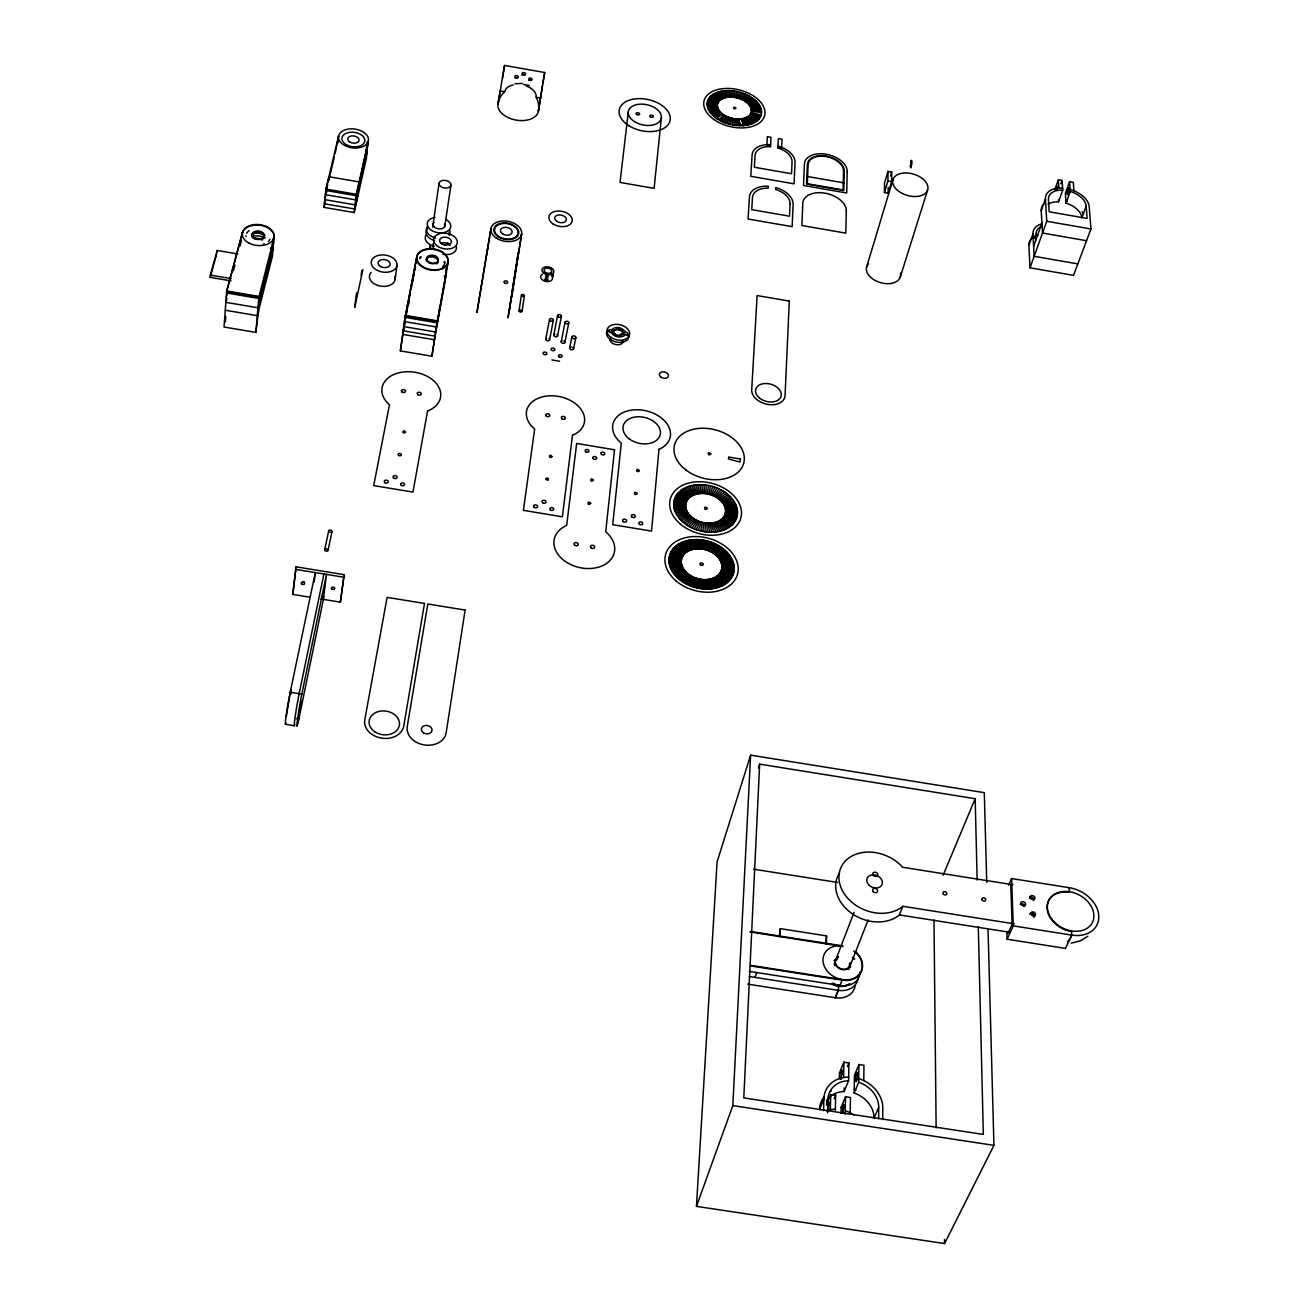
<?xml version="1.0" encoding="UTF-8"?>
<svg xmlns="http://www.w3.org/2000/svg" width="1309" height="1309" viewBox="0 0 1309 1309"><rect width="100%" height="100%" fill="white"/><g stroke="black" fill="none" stroke-linecap="round" stroke-linejoin="round"><path stroke-width="1.5" d="M891.642 181.607L891.691 172.068L887.993 171.43L884.524 183.015L884.459 192.554L888.156 193.192L891.642 181.607L887.927 180.953L887.993 171.43M701.477 588.706L701.526 579.429M701.722 548.946L701.771 539.93M882.708 1119.719L882.773 1107.954A30.565 25.313 28.3 0 0 858.753 1078.616M888.156 193.192L888.189 187.482M878.65 1118.671L878.715 1107.332A26.344 21.811 28.3 0 0 858.704 1082.248L858.933 1064.512L863.956 1065.281L863.776 1080.58M553.462 273.892L553.102 275.332L553.282 273.777M878.715 1107.332L874.036 1118.082A26.196 21.778 28.6 0 0 854.172 1093.064L854.417 1075.376L858.933 1064.512M734.136 125.189L734.234 118.726M734.562 97.406L734.66 91.09M826.339 1100.885A26.196 21.778 28.6 0 1 844.125 1091.542L848.625 1080.694L848.903 1062.973L843.88 1062.188L839.445 1073.069L839.331 1078.796M850.228 1112.732L850.457 1097.515L845.516 1096.762L841.147 1107.283L841.033 1113.272M843.618 1077.487L843.88 1062.188M844.125 1091.542L844.19 1087.926M845.221 1114.384L845.516 1096.762M838.545 986.315L838.48 990.357L835.502 997.769L747.603 984.123M835.338 1110.654L835.649 1095.257L832.344 1094.749M827.648 1112.797L827.942 1099.576A26.344 21.811 28.3 0 1 848.625 1080.694M830.381 1109.705L830.708 1094.488L826.404 1105.025L829.677 1105.532M705.076 531.83L705.289 522.946M705.976 493.738L706.189 485.083M825.635 943.936L826.584 935.902L780.311 928.654L779.33 936.688M826.388 943.756L826.584 935.902M823.59 1110.703L823.868 1098.955A30.565 25.313 28.3 0 1 848.674 1077.078M545.428 276.428C548.896 276.608 548.111 280.928 545.362 278.408C545.788 277.623 551.073 276.019 546.197 275.577M550.942 274.268L551.122 273.385M552.856 276.461L553.069 275.299L552.987 276.444M519.019 310.969L520.344 312.262L522.046 311.477L524.418 295.638L522.995 294.329L521.407 295.13L519.035 310.887L520.753 310.02L522.062 311.395M780.017 936.508L780.311 928.654M977.152 880.09L975.172 798.703L759.662 764.145L743.79 1097.891L983.337 1134.428L978.298 926.887M988.033 929.259L993.94 1145.359L944.558 1243.55L696.453 1206.374L732.827 1105.598L750.63 755.146L984.286 792.665L986.741 882.364M777.873 147.901L778.348 138.607L782.013 139.261L781.555 148.539L777.873 147.901A18.866 11.634 14.2 0 1 792.06 161.94L791.52 173.737L754.328 167.257L755.064 155.476A18.866 11.634 14.2 0 1 770.51 146.608L771.017 137.33L767.352 136.692L766.829 145.97L770.51 146.608M700.315 588.543L700.806 579.331M702.426 549.06L702.917 540.093M696.453 1206.374L717.087 861.846L750.63 755.146M230.989 280.862L210.209 277.344L210.373 275.086L217.196 250.444L237.78 253.946M217.032 252.702L217.196 250.444M242.46 232.38L226.702 290.991L224.019 327.021L255.86 332.388L258.609 310.577M225.377 321.932L225.786 316.353M242.181 236.307L242.509 232.2M255.86 332.388L258.969 296.456L226.702 290.991M261.849 292.627L262.291 287.538M272.239 256.924L272.992 248.874A15.97 10.488 5.9 0 0 272.37 243.916M699.17 588.363L700.102 579.216M703.129 549.175L704.029 540.29M661.372 117.679L654.107 188.365L620.024 182.442L628.304 111.887M365.489 154.544A15.004 9.507 7.6 0 1 366.242 159.076L354.199 212.565L323.994 207.378L325.941 189.069L338.638 135.907L335.219 153.284M328.657 180.56L329.066 176.748L359.271 181.967L357.717 195.237L354.624 208.982L324.37 203.795L325.303 199.868M310.397 597.28L292.791 594.417L296.096 566.83L344.136 574.667L340.389 602.156L320.852 598.982M296.096 566.83L292.791 594.417M286.327 716.465L289.878 695.079M354.199 212.565L356.343 194.305L368.353 141.061A15.103 9.49 7.7 0 0 348.047 129.116A15.103 9.49 7.7 0 0 344.12 145.135A15.103 9.49 7.7 0 0 368.353 141.094L355.688 199.868L325.352 194.648L327.692 184.798M314.176 582.21L315.305 572.589L290.205 692.232A19.88 0.9 -80.3 0 0 286.066 716.252A19.88 0.9 -80.3 0 0 286 722.912M291.122 693.966L291.22 693.05M366.193 159.256L367.142 151.386A15.053 9.507 7.7 0 0 366.389 146.87M356.49 292.872L354.723 307.451L362.904 269.654M702.835 531.454L703.898 522.716M707.367 493.968L708.398 485.459M361.169 275.577L361.791 270.538M340.389 602.156L344.136 574.667M732.222 124.862L733.04 118.514M735.74 97.619L736.542 91.417M521.391 295.212L522.291 296.472M395.089 279.504L396.971 265.432A12.992 8.59 8.1 0 0 378.743 255.304A12.992 8.59 8.1 0 0 376.616 270.03A12.992 8.59 8.1 0 0 396.971 265.432M400.374 350.91L405.332 315.42L437.271 320.836L431.905 356.228L400.374 350.91L403.679 329.295M406.15 315.584L408.032 302.199M412.4 281.73L412.76 279.21M414.315 274.563L414.217 275.348M414.888 270.521L415.297 267.609A15.757 10.423 8.9 0 1 415.558 266.676M416.884 256.417L404.481 321.589L436.339 326.972L448.022 261.931A15.823 10.423 8.9 0 0 426.423 249.005A15.823 10.423 8.9 0 0 422.889 266.725A15.823 10.423 8.9 0 0 448.022 261.964L447.089 268.067M429.499 249.07L430.088 245.078M432.69 227.112L439.055 183.211M444.684 227.046L450.934 185.174A6.021 3.845 9.1 0 0 442.589 180.429A6.021 3.845 9.1 0 0 441.46 186.991A6.021 3.845 9.1 0 0 450.934 185.174M698.024 588.134L699.382 579.069M703.849 549.305L705.158 540.502M435.324 334.646L431.905 356.228M437.713 320.934L439.742 307.582M445.158 280.813L446.369 272.877A15.757 10.423 8.9 0 0 445.911 268.934M513.193 84.921A15.953 9.785 10.3 0 0 504.718 91.728L500.12 90.926L498.009 104.016A20.519 12.665 10.3 0 0 516.155 120.101A20.519 12.665 10.3 0 0 538.441 111.069L542.417 85.51M538.441 111.069L544.691 72.502L504.538 65.45L498.009 104.016A30.794 24.495 10.2 0 1 504.652 91.679M517.35 258.151L508.039 317.842L521.637 233.886L511.754 296.898M509.414 310.168L518.315 252.67L516.957 260.344M1057.263 189.183L1057.067 186.091L1055.856 189.183M502.443 78.507L504.538 65.45M486.588 255.026L487.864 247.352M542.744 83.661L544.691 72.502M446.369 272.877L435.57 331.995L403.777 326.612L410.29 293.265M546.082 281.451L547.342 274.726M545.738 339.129L549.502 319.56M549.584 339.784L553.38 320.214M411.059 289.338L414.119 273.646M405.037 321.294L403.188 330.784L434.948 336.151M404.988 322.619L402.681 334.384L434.392 339.751L445.191 280.617A15.708 10.439 8.9 0 0 444.258 275.643M408.424 304.964L409.193 301.037M553.74 335.137L557.536 315.584M416.851 256.613L405.07 317.383L436.961 322.783M557.569 335.791L561.414 316.238M561.217 341.747L565.079 322.21M696.895 587.888L698.679 578.922M704.537 549.469L706.271 540.748M564.899 342.385L568.793 322.832M569.66 347.981L571.902 336.838M573.555 348.832L575.829 337.706A2.013 1.358 11.6 0 0 573.146 335.906A2.013 1.358 11.6 0 0 572.606 338.197A2.013 1.358 11.6 0 0 575.829 337.706M301.839 694.097L326.481 574.406L323.405 599.391L298.91 718.903A19.864 0.818 -80.3 0 1 297.241 721.734A19.864 0.818 -80.3 0 1 301.839 694.097L290.205 692.232M328.068 550.418A1.702 1.129 11.2 0 0 325.81 548.929A1.702 1.129 11.2 0 0 325.352 550.844A1.702 1.129 11.2 0 0 328.068 550.418L331.979 531.569M323.896 573.996L299.156 693.672A19.864 0.834 -80.3 0 0 295.032 717.692A19.864 0.834 -80.3 0 0 294.901 724.335M324.747 549.715L328.674 530.865M623.329 340.913L623.019 342.287A6.872 4.631 12.4 0 1 616.081 344.643A6.872 4.631 12.4 0 1 609.912 340.062L610.289 338.344M611.156 333.255L611.368 332.208A6.889 4.631 12.4 0 1 618.323 329.884A6.889 4.631 12.4 0 1 624.491 334.433A1.996 1.342 12.5 0 1 627.273 335.742M624.18 335.824L624.491 334.433M290.091 694.065L291.285 689.647M700.61 530.979L702.508 522.406M708.742 494.262L710.591 485.934M359.271 181.967L356.179 195.695L325.794 190.476L329.066 176.748M367.142 151.419L355.099 204.842L324.812 199.639L326.694 191.752M524.385 295.801L523.027 296.619M328.641 180.855L334.27 157.211M323.994 207.378L325.401 201.471M730.324 124.437L731.846 118.252M736.918 97.88L738.423 91.826M695.766 587.61L697.975 578.742M705.24 549.633L707.384 541.026M258.429 302.69L273.401 243.981L273.957 237.763L258.92 297.028L226.67 291.563L242.41 232.953M272.992 248.874L257.988 307.779L225.852 302.346L226.866 298.567M226.244 297.258L227.259 293.461M233.346 270.767L234.867 265.105M239.94 246.19L241.461 240.512M210.209 277.344L216.509 254.584M884.459 192.554L887.927 180.953M890.529 175.93L891.691 172.068M694.637 587.299L697.272 578.562M705.927 549.829L708.496 541.321M866.558 267.281L893.049 179.268M900.248 277.148L927.59 190.132A18.113 11.094 16.2 0 0 904.797 172.968A18.113 11.094 16.2 0 0 898.514 191.147A18.113 11.094 16.2 0 0 927.59 190.132M758.435 768.023L759.662 764.145M698.401 530.374L701.133 522.046M710.1 494.638L712.75 486.523M755.064 977.398L756.749 972.554M693.525 586.956L696.568 578.349M706.615 550.025L709.593 541.664M1070.124 189.461A22.646 13.63 18.4 0 1 1089.219 206.609L1090.937 228.977L1073.527 275.348L1030.019 267.821L1028.874 245.421L1032.948 233.951A22.368 13.679 18.5 0 1 1042.046 223.757M1086.535 240.709L1042.504 233.051L1041.228 210.716L1045.416 198.952A22.646 13.63 18.4 0 1 1062.613 188.136M1034.585 238.287L1035.943 234.475A19.291 11.797 18.5 0 1 1041.588 226.424M1033.619 246.305L1041.931 223.037M1054.759 189.821L1058.359 179.758L1062.106 180.413L1062.744 190.116L1058.506 201.864A19.439 11.765 18.4 0 0 1048.018 204.22M1030.019 267.821L1046.742 221.27L1045.416 198.952M1060.895 183.767L1062.106 180.413M1069.584 181.722L1065.346 193.454L1066.001 203.157A19.439 11.765 18.4 0 1 1081.839 217.801L1086.192 206.069A19.52 11.748 18.4 0 0 1070.255 191.441L1069.584 181.722L1073.331 182.376L1073.92 190.77M1066.001 203.157L1070.255 191.441M728.442 123.946L730.684 117.941M738.08 98.175L740.272 92.317M828.319 1110.703L829.006 1102.162L827.501 1110.752M834.602 962.884L854.09 912.226M835.191 997.72L838.104 990.308M849.017 968.644L868.129 919.949M823.868 1098.955L819.483 1109.77A30.402 25.264 28.6 0 1 823.868 1097.155M839.511 873.005A37.257 29.158 23.5 0 0 851.93 913.518A37.257 29.158 23.5 0 0 899.381 914.926L902.883 906.303L1014.36 923.876M826.47 1103.176L827.942 1099.576M692.412 586.596L695.897 578.12M707.302 550.255L710.672 542.008M834.193 1098.758L835.649 1095.257M847.414 1066.59L848.903 1062.973M943.135 875.23L975.172 798.703M854.172 1093.064L858.704 1082.248M1006.85 931.354L1007.112 939.224L1065.411 948.387L1071.924 935.117L1071.416 931.517A24.429 18.457 27.9 0 1 1047.102 908.266A24.429 18.457 27.9 0 1 1069.306 892.362L1069.371 887.715L1011.595 878.552L1008.568 885.26M696.224 529.67L699.775 521.604M711.442 495.064L714.894 487.21M1007.963 933.399L1012.152 924.285L1010.777 885.179M1007.112 939.224L1013.264 925.872L1011.595 878.552M691.316 586.203L695.21 577.874M707.973 550.5L711.752 542.401M726.593 123.357L729.522 117.581M739.225 98.535L742.088 92.89M613.561 334.45L614.346 333.517M690.236 585.778L694.539 577.613M708.644 550.762L712.816 542.81M842.947 1113.37L843.732 1104.42L842.391 1113.37M694.114 528.852L698.45 521.097M712.75 495.555L716.972 488.012M689.172 585.336L693.868 577.334M709.298 551.024L713.88 543.251M688.125 584.861L693.214 577.04M709.953 551.318L714.91 543.71M724.777 122.719L728.393 117.172M740.338 98.944L743.888 93.528M692.036 527.952L697.173 520.524M714.027 496.127L719.017 488.895M687.078 584.354L692.559 576.729M710.591 551.629L715.925 544.2M686.063 583.847L691.937 576.402M711.212 551.94L716.923 544.708M723.01 121.982L727.297 116.73M741.434 99.386L745.623 94.232M690.039 526.938L695.913 519.902M715.254 496.733L720.981 489.877M685.065 583.29L691.299 576.058M711.834 552.283L717.921 545.231M684.083 582.718L690.694 575.715M712.44 552.627L718.886 545.788M721.292 121.197L726.233 116.239M742.498 99.877L747.308 95.017M688.125 525.842L694.719 519.215M716.448 497.42L722.879 490.957M841.065 1079.303L842.08 1070.009L840.836 1079.303M683.134 582.129L690.105 575.338M713.045 552.987L719.835 546.377M682.202 581.523L689.516 574.962M713.618 553.363L720.752 546.966M686.292 524.647L693.574 518.479M717.594 498.14L724.695 492.119M719.655 120.346L725.202 115.699M743.512 100.4L748.944 95.852M681.285 580.869L688.943 574.553M714.174 553.756L721.652 547.604M1087.844 936.246L1080.563 940.762L1071.138 943.184M680.418 580.231L688.403 574.16M714.73 554.165L722.535 548.242M684.542 523.387L692.494 517.693M718.674 498.909L726.43 493.346M744.477 100.957L750.499 96.751M679.551 579.543L687.863 573.735M715.27 554.574L723.386 548.896M678.716 578.856L687.356 573.293M715.778 555L724.204 549.584M682.922 522.046L691.479 516.859M719.688 499.743L728.049 494.655M677.915 578.136L686.849 572.851M716.285 555.441L725.006 550.271M745.41 101.562L751.988 97.7M677.146 577.416L686.358 572.409M716.759 555.883L725.775 550.991M681.4 520.638L690.53 515.975M720.637 500.611L729.571 496.029M676.409 576.664L685.9 571.935M717.217 556.358L726.528 551.727M715.189 117.434L722.421 113.883M746.277 102.184L753.379 98.715M675.689 575.895L685.458 571.46M717.659 556.816L727.231 552.463M679.993 519.182L689.647 515.075M721.504 501.511L730.978 497.469M675.019 575.126L685.032 570.986M718.101 557.29L727.919 553.232M713.88 116.37L721.603 113.228M747.095 102.838L754.688 99.762M674.38 574.34L684.623 570.495M718.494 557.781L728.557 554.002M678.716 517.66L688.845 514.126M722.306 502.443L732.255 498.958M673.759 573.538L684.247 569.988M718.886 558.272L729.178 554.787M712.685 115.257L720.85 112.525M747.848 103.526L755.882 100.858M673.186 572.72L683.887 569.48M719.246 558.779L729.768 555.589M677.571 516.106L688.141 513.161M723.026 503.409L733.416 500.496M711.589 114.112L720.163 111.821M748.552 104.229L756.995 101.971M672.646 571.902L683.543 568.973M719.59 559.287L730.324 556.407M515.01 83.727L522.258 83.449M672.139 571.068L683.233 568.45M719.917 559.794L730.831 557.209M676.573 514.502L687.503 512.163M723.664 504.39L734.431 502.083M710.591 112.95L719.541 111.085M749.173 104.965L757.993 103.133M671.664 570.233L682.938 567.926M720.212 560.317L731.322 558.043M671.222 569.399L682.66 567.402M720.49 560.841L731.764 558.878M675.722 512.883L686.963 511.148M724.221 505.389L735.314 503.687M709.723 111.74L719.001 110.349M749.713 105.702L758.876 104.311M670.83 568.531L682.414 566.879M720.752 561.365L732.173 559.728M670.47 567.681L682.185 566.339M720.981 561.888L732.533 560.563M708.971 110.529L718.526 109.596M750.188 106.454L759.629 105.522M675.002 511.23L686.521 510.117M724.679 506.419L736.051 505.323M670.159 566.813L681.989 565.799M721.177 562.428L732.876 561.43M669.881 565.963L681.809 565.259M721.357 562.968L733.171 562.281M708.349 109.318L718.134 108.827M750.597 107.207L760.284 106.733M674.446 509.561L686.161 509.07M725.039 507.45L736.64 506.959M669.635 565.095L681.645 564.719M721.521 563.508L733.433 563.148M669.423 564.228L681.531 564.179M721.652 564.032L733.645 563.999M707.858 108.091L717.823 108.058M750.908 107.976L760.791 107.943M674.037 507.908L685.9 508.039M725.317 508.481L737.082 508.612M669.259 563.361L681.416 563.639M721.766 564.588L733.825 564.866M707.498 106.863L717.594 107.289M751.153 108.745L761.183 109.171M669.144 562.494L681.334 563.099M721.864 565.112L733.973 565.717M673.775 506.239L685.736 506.992M725.481 509.528L737.376 510.281M669.063 561.626L681.285 562.559M721.913 565.652L734.071 566.584M707.269 105.636L717.447 106.536M751.317 109.498L761.445 110.381M669.014 560.776L681.253 562.036M721.963 566.192L734.136 567.435M673.677 504.587L685.671 505.961M725.562 510.543L737.507 511.917M669.014 559.925L681.253 561.496M721.963 566.732L734.169 568.302M707.155 104.425L717.381 105.784M751.382 110.251L761.56 111.592M839.445 1073.069L842.767 1073.593M841.147 1107.283L844.42 1107.79M732.827 1105.598L993.94 1145.359M669.046 559.074L681.269 560.972M721.963 567.255L734.153 569.137M750.302 931.419L842.914 945.916A20.42 16.379 24.3 0 0 823.737 964.782A20.42 16.379 24.3 0 0 853.484 978.51A20.42 16.379 24.3 0 0 855.579 951.758M750.122 931.975L842.701 946.456M750.368 965.306L842.292 979.607L839.985 985.497L749.19 971.393M750.172 965.846L842.08 980.146M749.403 976.514L838.48 990.357A20.322 16.363 24.5 0 0 858.213 974.976M1012.921 884.737L902.637 867.262A37.405 29.191 23.4 0 0 850.097 857.117A37.405 29.191 23.4 0 0 850.359 900.903A37.405 29.191 23.4 0 0 902.883 906.303M753.477 869.16L837.613 882.446M1013.264 925.872L1071.924 935.117A29.583 22.351 27.9 0 0 1098.758 915.858A29.583 22.351 27.9 0 0 1069.371 887.715M899.381 914.926L1010.433 932.401M296.243 718.477L298.91 718.903M285.427 724.319L294.329 725.726M295.556 569.366L343.629 577.204M321.376 596.446L323.928 596.855M673.742 502.967L685.703 504.947M725.546 511.574L737.491 513.553M210.373 275.086L231.153 278.604M405.266 315.976L437.173 321.392M226.555 292.987L258.806 298.436M551.923 359.942L559.597 361.235M225.263 310.249L257.317 315.665L272.288 256.728A15.921 10.488 5.8 0 0 271.667 251.77M325.941 189.069L356.343 194.305M1077.831 263.894L1034.143 256.319L1032.948 233.951M707.187 103.247L717.397 105.031M751.382 111.003L761.56 112.787M523.469 84.414L529.343 85.445M540.715 98.028L536.134 97.226A15.953 9.785 10.3 0 0 526.251 85.985M806.884 176.42L843.978 182.884M1046.742 221.27L1090.937 228.977M669.112 558.223L681.318 560.432M721.93 567.779L734.087 569.988M669.226 557.405L681.384 559.925M721.864 568.302L734.005 570.822M673.955 501.363L685.834 503.949M725.431 512.572L737.311 515.157M707.351 102.069L717.496 104.311M669.39 556.57L681.482 559.401M721.766 568.826L733.858 571.657M669.586 555.752L681.596 558.894M721.668 569.333L733.694 572.475M707.662 100.94L717.676 103.591M751.121 112.443L761.151 115.094M674.315 499.793L686.063 502.967M725.235 513.553L736.983 516.744M669.815 554.951L681.744 558.387M721.521 569.84L733.482 573.277M708.087 99.844L717.937 102.904M750.859 113.13A17.312 10.505 13.4 0 0 729.784 97.095A17.312 10.505 13.4 0 0 722.503 113.948A17.312 10.505 13.4 0 0 750.859 113.13L760.758 116.206A27.685 16.804 13.4 0 0 726.937 90.599A27.685 16.804 13.4 0 0 715.418 117.597A27.685 16.804 13.4 0 0 760.758 116.206M670.077 554.165L681.907 557.896M721.374 570.331L733.22 574.078A33.134 24.004 15.3 0 1 679.044 579.134A33.134 24.004 15.3 0 1 692.477 539.75A33.134 24.004 15.3 0 1 733.22 574.078M674.839 498.271L686.374 502.018M724.924 514.519A20.29 14.415 14.9 0 0 700.348 493.526A20.29 14.415 14.9 0 0 691.594 516.957A20.29 14.415 14.9 0 0 724.924 514.519L736.509 518.282A32.463 23.055 14.9 0 0 697.075 484.772A32.463 23.055 14.9 0 0 683.216 522.307A32.463 23.055 14.9 0 0 736.509 518.282M670.388 553.38L682.104 557.405M721.177 570.839L732.942 574.88M708.627 98.78L718.281 102.249M750.532 113.801L760.234 117.27M670.732 552.611L682.316 556.914M720.981 571.313L732.615 575.649M675.509 496.798L686.8 501.085M724.515 515.451L735.871 519.771M671.124 551.858L682.545 556.44M720.752 571.788L732.238 576.418M709.314 97.766L718.706 101.611M750.122 114.439L759.58 118.301M671.55 551.122L682.807 555.981M720.49 572.262L731.829 577.154M676.311 495.375L687.29 500.202M724.024 516.335L735.085 521.195M710.116 96.817L719.197 101.006M749.632 115.045L758.795 119.283M672.008 550.402L683.102 555.54M720.212 572.72L731.387 577.891M672.499 549.698L683.396 555.098M719.917 573.162L730.913 578.594M677.277 494.033L687.896 499.351M723.452 517.202L734.153 522.569M711.032 95.901L719.77 100.433M749.075 115.617L757.895 120.199M673.022 549.011L683.723 554.656M719.59 573.604L730.406 579.298M673.579 548.34L684.083 554.247M719.246 574.013L729.849 579.985M678.373 492.74L688.567 498.549M722.781 518.004L733.089 523.878M712.063 95.066L720.425 99.909M748.437 116.157L756.88 121.066M674.184 547.702L684.443 553.838M718.87 574.438L729.26 580.64M674.806 547.064L684.836 553.445M718.494 574.831L728.655 581.278M679.584 491.546L689.336 497.796M722.028 518.773L731.895 525.105M713.192 94.281L721.128 99.419M747.734 116.665L755.751 121.868M675.477 546.458L685.261 553.069M718.085 575.224L728 581.9M676.164 545.886L685.687 552.693M717.659 575.584L727.313 582.505M680.942 490.417L690.17 497.093M721.194 519.493L730.553 526.267M714.436 93.561L721.897 98.96M746.948 117.106L754.524 122.588M676.884 545.313L686.145 552.349M717.201 575.944L726.593 583.078M677.637 544.773L686.603 552.005M716.743 576.287L725.857 583.634M715.761 92.923L722.732 98.568M746.13 117.532L753.199 123.259M682.398 489.386L691.087 496.438M720.277 520.148L729.097 527.331M678.422 544.266L687.094 551.678M716.252 576.614L725.071 584.174M679.224 543.775L687.601 551.367M715.745 576.942L724.27 584.665M717.201 92.35L723.632 98.208M745.23 117.892L751.775 123.848M683.985 488.437L692.068 495.849M719.296 520.753L727.526 528.296M680.075 543.3L688.125 551.073M715.221 577.236L723.419 585.156M680.925 542.859L688.665 550.811M714.681 577.514L722.568 585.614M718.706 91.859L724.564 97.897M744.297 118.203L750.253 124.355M685.671 487.603L693.132 495.326M718.248 521.293L725.841 529.163M681.809 542.45L689.221 550.533M714.125 577.793L721.684 586.039M682.725 542.057L689.778 550.304M713.569 578.038L720.768 586.432M720.277 91.434L725.562 97.635M743.299 118.481L748.666 124.78M687.438 486.85L694.245 494.851M717.119 521.784L724.057 529.932M683.658 541.697L690.367 550.075M712.98 578.267L719.819 586.825M684.607 541.37L690.956 549.862M712.374 578.48L718.87 587.168M689.303 486.212L695.406 494.442M715.958 522.193L722.192 530.603M721.93 91.106L726.593 97.422M742.268 118.694L747.014 125.14M685.589 541.059L691.577 549.665M711.769 578.676L717.888 587.479M686.571 540.781L692.199 549.485M711.147 578.856L716.89 587.774M691.25 485.688L696.617 494.115M714.73 522.536L720.228 531.159M723.632 90.845L727.657 97.259M741.189 118.857L745.296 125.402M687.585 540.535L692.837 549.338M710.492 579.02L715.859 588.036M688.616 540.306L693.475 549.191M709.854 579.167L714.829 588.265M693.246 485.263L697.877 493.853M713.47 522.815L718.199 531.601M725.399 90.681L728.753 97.161M689.663 540.11L694.13 549.076M709.2 579.298L713.765 588.477M619.632 335.758L620.171 334.237L621.448 335.742M623.084 334.482L621.857 333.402L621.235 334.45M690.71 539.946L694.784 548.962M708.529 579.396L712.701 588.641M695.324 484.952L699.17 493.657M712.161 523.011L716.121 531.929M727.199 90.599L729.882 97.095M691.79 539.815L695.455 548.88M707.858 579.494L711.621 588.788M692.87 539.717L696.126 548.815M707.171 579.56L710.525 588.903M697.435 484.755L700.495 493.526M710.836 523.142L713.961 532.141M693.966 539.635L696.813 548.766M706.484 579.609L709.413 588.985M729.031 90.583L731.044 97.095M737.785 119.037L739.83 125.68M695.063 539.586L697.501 548.733M705.78 579.642L708.3 589.034M699.595 484.657L701.853 493.46M709.462 523.207L711.785 532.239M696.175 539.57L698.204 548.733M705.076 579.658L707.171 589.066M730.897 90.681L732.206 97.144M736.607 118.988L737.949 125.599M697.288 539.586L698.908 548.733M704.373 579.658L706.042 589.05M701.771 484.69L703.211 493.493M708.087 523.191L709.56 532.223M698.401 539.635L699.611 548.766M703.669 579.625L704.897 589.017M732.778 90.845L733.384 97.259M735.429 118.874L736.034 125.435M699.53 539.701L700.315 548.798M702.949 579.576L703.767 588.935M1086.192 206.069L1087.124 218.423L1049.18 211.796L1048.444 199.475A19.52 11.748 18.4 0 1 1062.744 190.116M703.98 484.837L704.602 493.575M706.696 523.109L707.318 532.092M1058.359 179.758L1058.899 188.136M1058.392 199.868L1058.506 201.864M1035.943 234.475L1036.237 239.76M700.659 539.799L701.019 548.864M702.246 579.511L702.606 588.837M944.493 1239.476L944.558 1243.55M933.988 920.047L936.131 1127.916M911.113 160.222L911.146 167.896M1068.946 888.729A43.95 10.963 -82.6 0 1 1069.371 887.846M1071.907 934.986A43.557 10.799 -82.5 0 1 1067.522 941.695M1029.479 898.285A2.536 1.931 27 0 1 1033.963 899.905M1030.887 914.173A2.438 1.865 27.3 0 1 1034.503 916.905M1020.415 904.159A2.536 1.931 26.9 0 1 1024.603 906.433M1020.382 903.995A2.536 1.931 26.9 0 1 1024.194 906.466M1030.821 913.126A2.553 1.947 27.3 0 1 1033.39 917.004M1029.512 914.058A2.553 1.947 27.3 0 1 1029.708 913.731M1029.594 897.123A2.438 1.849 26.9 0 1 1033.308 899.921M852.421 957.272A15.528 12.468 24.4 0 1 853.877 958.826M849.377 964.602A7.772 6.234 24.4 0 1 848.51 969.347M834.749 965.551A7.772 6.234 24.4 0 1 837.024 959.612M849.819 983.534A15.479 12.452 24.5 0 1 832.049 983.583M834.422 960.266A15.479 12.452 24.5 0 1 835.437 960.168M850.032 966.058A15.479 12.452 24.5 0 1 850.719 966.86M850.065 963.833A7.772 6.234 24.3 0 1 844.37 969.756A7.772 6.234 24.3 0 1 835.649 964.864A7.772 6.234 24.3 0 1 838.365 957.288M850.179 962.622A7.772 6.234 24.3 0 1 845.09 969.167A7.772 6.234 24.3 0 1 835.96 964.553A7.772 6.234 24.3 0 1 838.578 956.748M855.219 985.399A20.24 16.346 24.6 0 1 835.567 997.785M847.97 984.826A15.479 12.452 24.5 0 1 831.51 983.795M834.062 960.577A15.479 12.452 24.5 0 1 835.06 960.479M860.177 971.867A20.355 16.363 24.4 0 1 832.655 983.092M853.255 957.664A20.355 16.363 24.4 0 1 854.728 959.072M853.763 951.005A20.404 16.379 24.3 0 1 861.371 971.147A20.404 16.379 24.3 0 1 842.227 980.179M849.476 963.964A7.772 6.234 24.4 0 1 847.905 969.265M835.06 965.535A7.772 6.234 24.4 0 1 836.991 958.892M429.467 249.332A5.891 3.862 9 0 1 430.792 247.156M826.355 1110.703A30.074 25.149 29 0 1 835.371 1109.263M845.287 1110.785A30.074 25.149 29 0 1 854.188 1114.957M829.611 1091.935A30.402 25.264 28.6 0 1 831.346 1090.937M854.221 1089.448A30.402 25.264 28.6 0 1 855.906 1090.021M1041.228 210.716A22.564 13.646 18.4 0 1 1043.829 204.008M1065.87 201.177A22.564 13.646 18.4 0 1 1067.146 201.57M1082.15 211.633A22.564 13.646 18.4 0 1 1083.525 213.858M1028.874 245.421A22.286 13.695 18.5 0 1 1037.955 235.211M394.713 276.412A12.926 8.59 8 0 1 380.559 286.115A12.926 8.59 8 0 1 371.183 272.436M242.46 232.757A16.019 10.488 5.9 0 1 260.916 225.41A16.019 10.488 5.9 0 1 273.925 238.254M252.522 236.029A15.97 10.488 5.9 0 1 265.465 237.813M253.651 238.483A12.157 7.985 5.9 0 1 261.424 239.04M272.861 238.958A15.986 10.488 5.9 0 1 270.358 248.399M269.899 239.285A12.206 7.985 5.9 0 1 268.476 241.494M264.271 243.981A12.206 7.985 5.9 0 1 263.305 244.259M245.928 236.504A12.206 7.985 5.9 0 1 245.912 235.702M246.632 233.329A12.206 7.985 5.9 0 1 249.201 230.711M252.375 237.747A6.103 3.992 5.9 0 1 258.364 232.724A6.103 3.992 5.9 0 1 263.567 238.745M262.536 239.694A6.103 3.992 5.9 0 1 261.653 240.152M251.557 233.984A12.19 7.985 5.9 0 1 265.04 235.309M556.996 334.662A1.947 1.309 11.2 0 1 556.832 336.642A1.947 1.309 11.2 0 1 553.985 335.955A1.947 1.309 11.2 0 1 554.934 334.155M549.027 338.655A1.947 1.325 11.1 0 1 548.946 340.585A1.947 1.325 11.1 0 1 546.131 340.111A1.947 1.325 11.1 0 1 546.589 338.229M563.884 341.011A1.882 1.26 11.4 0 1 564.506 343.023A1.882 1.26 11.4 0 1 561.626 342.729A1.882 1.26 11.4 0 1 562.183 340.847M536.199 97.21A30.827 24.511 10.9 0 1 538.326 111.052M515.026 77.886A1.767 1.08 10.2 0 1 517.055 77.918M528.721 80.487A1.685 1.031 10.4 0 1 531.176 80.52M521.8 75.317A1.751 1.064 10.3 0 1 524.958 75.284M445.453 219.143A11.863 7.723 9 0 1 447.22 231.349A11.863 7.723 9 0 1 428.992 228.257A11.863 7.723 9 0 1 434.997 217.376M444.373 223.937A5.94 3.862 9 0 1 438.499 228.862A5.94 3.862 9 0 1 434.064 222.448M449.674 230.073A11.846 7.723 9 0 1 448.823 234.867M435.537 237.96A11.846 7.723 9 0 1 427.536 226.326M434.31 240.512A11.83 7.723 9 0 1 427.519 228.65M449.052 232.282A11.83 7.723 9 0 1 449.462 235.064M435.259 236.667A5.923 3.862 9 0 1 434.523 236.324M447.891 242.689A11.814 7.723 9 0 1 444.536 245.536M434.31 246.272A11.814 7.723 9 0 1 426.341 234.638M367.027 142.01A15.07 9.49 7.7 0 1 365.816 149.848M337.902 143.172A15.07 9.49 7.7 0 1 338.344 140.472M447.023 265.089A15.79 10.423 8.9 0 1 445.927 270.816M415.869 263.682A15.79 10.423 8.9 0 1 416.671 260.753M420.467 258.298A12.043 7.936 8.9 0 1 421.203 256.777M444.16 261.833A12.043 7.936 8.9 0 1 444.111 262.651M426.374 261.325A6.021 3.976 8.9 0 1 433.623 257.169A6.021 3.976 8.9 0 1 436.748 263.927M770.608 144.71A21.877 13.499 14.2 0 0 752.102 154.969L750.761 176.29L794.056 183.833L795.021 162.463A21.877 13.499 14.2 0 0 777.971 146.003M456.236 246.108A11.928 7.821 9.1 0 1 442.851 254.29M434.195 249.43A11.928 7.821 9.1 0 1 433.95 242.345M440.511 243.474A5.956 3.911 9.1 0 1 450.051 245.552M444.88 261.555A12.795 8.443 8.9 0 1 442.802 266.561M419.649 258.495A12.795 8.443 8.9 0 1 420.369 256.809M900.461 273.123A17.557 11.176 16.4 0 1 880.368 282.613A17.557 11.176 16.4 0 1 868.521 263.763M551.613 275.79A6.038 3.992 10.9 0 1 550.287 281.075A6.038 3.992 10.9 0 1 542.155 279.684A6.038 3.992 10.9 0 1 542.368 274.203M544.969 273.45A6.038 3.992 10.9 0 1 549.338 274.186M548.455 279.995A3.927 2.585 10.9 0 1 544.528 279.471M572.704 347.392A1.996 1.358 11.6 0 1 572.884 349.585A1.996 1.358 11.6 0 1 569.791 348.75A1.996 1.358 11.6 0 1 571.362 347.016M629.024 334.793A11.47 7.707 12.4 0 1 615.819 341.96A11.47 7.707 12.4 0 1 607.785 329.672M616.408 335.333A6.872 4.631 12.4 0 1 617.112 335.415M609.356 331.897A1.996 1.342 12.2 0 1 611.368 332.208M624.737 334.531A6.889 4.631 12.4 0 1 617.783 336.871A6.889 4.631 12.4 0 1 611.598 332.306M611.859 329.983A6.889 4.631 12.4 0 1 618.797 327.659A6.889 4.631 12.4 0 1 624.982 332.224A1.996 1.342 12.5 0 1 627.764 333.991A1.996 1.342 12.5 0 1 624.573 334.433A1.996 1.342 12.5 0 1 625.129 332.191M610.698 339.702A1.98 1.342 12.2 0 1 609.912 340.062M623.019 342.287A1.98 1.342 12.5 0 1 622.168 340.962M329.213 531.961A1.685 1.129 11.3 0 1 329.377 530.161A1.685 1.129 11.3 0 1 331.881 530.963A1.685 1.129 11.3 0 1 330.539 532.37M304.555 581.851A1.734 1.145 11.4 0 1 302.837 581.867M299.434 711.654L301.283 701.231L299.434 711.474M910.311 166.554C912.537 167.617 912.406 153.137 910.311 166.39M735.756 108.189C733.105 110.954 732.5 104.818 735.756 108.189M710.771 453.928C707.891 457.561 706.942 449.707 710.771 453.928M707.236 508.448C703.538 512.114 703.866 504.014 707.236 508.448M846.318 210.994L845.81 233.133L801.893 225.524L802.793 203.435A22.237 13.908 15.1 0 1 824.997 193.159A22.237 13.908 15.1 0 1 846.318 210.994M847.218 171.577L846.727 192.996L803.53 185.485L804.397 164.1A21.877 13.466 15 0 1 826.241 154.233A21.877 13.466 15 0 1 847.218 171.577M843.52 170.923L843.061 189.952L807.342 183.735L808.095 164.738A18.097 11.143 15 0 1 826.159 156.573A18.097 11.143 15 0 1 843.52 170.923M844.256 171.054L843.798 190.558L806.573 184.078L807.358 164.607A18.85 11.601 15 0 1 826.175 156.098A18.85 11.601 15 0 1 844.256 171.054M1066.77 193.323C1068.242 199.966 1069.944 178.089 1066.77 193.323M789.294 301.086L785.073 395.547A17.017 11.519 15.4 0 1 767.794 404.416A17.017 11.519 15.4 0 1 751.71 389.902L757.126 295.572L789.294 301.086M790.129 203.991L789.556 216.198L751.726 209.653L752.479 197.446A19.193 12.059 14.3 0 1 768.203 188.201L768.301 186.238A22.269 13.974 14.3 0 0 749.452 196.923L748.061 219.012L792.141 226.653L793.139 204.515A22.269 13.974 14.3 0 0 775.795 187.531L775.697 189.494A19.193 12.059 14.3 0 1 790.129 203.991M637.123 493.558C633.654 497.305 633.507 489.222 637.123 493.558M639.365 470.667C635.569 474.3 635.994 466.364 639.365 470.667M590.719 503.376C587.201 507.221 587.037 499.024 590.719 503.376M593.37 480.239C589.345 483.839 590.343 475.772 593.37 480.239M552.005 456.546C548.7 460.228 548.487 452.178 552.005 456.546M545.804 478.898C549.322 483.299 549.24 475.511 545.853 478.75M658.983 449.298L651.538 531.094L612.727 524.68L621.3 443.129A29.371 20.42 13.2 0 1 621.857 413.202A29.371 20.42 13.2 0 1 663.778 420.074A29.371 20.42 13.2 0 1 658.983 449.298M614.526 449.772L605.707 531.781A30.762 22.384 12.5 0 1 604.693 564.588A30.762 22.384 12.5 0 1 560.596 557.454A30.762 22.384 12.5 0 1 566.666 525.465L576.664 443.44L614.526 449.772M405.626 432.117C401.618 435.766 402.55 427.716 405.626 432.117M572.491 435.259L562.379 516.81L523.404 510.346L534.661 429.041A29.453 20.486 11.4 0 1 536.166 399.212A29.453 20.486 11.4 0 1 578.267 406.117A29.453 20.486 11.4 0 1 572.491 435.259M465.104 610.059L446.173 732.762A19.717 15.413 9 0 1 424.247 744.936A19.717 15.413 9 0 1 407.246 726.528L427.814 603.989L465.104 610.059M481.368 285.853L476.967 312.442L490.973 228.502L481.368 285.853M424.492 603.449L403.794 725.971A19.75 15.413 7.7 0 1 381.606 738.129A19.75 15.413 7.7 0 1 364.786 719.737L387.12 597.362L424.492 603.449M427.568 411.01L412.973 492.086L373.703 485.59L389.477 404.759A29.632 20.568 8.5 0 1 392.602 375.094A29.632 20.568 8.5 0 1 434.997 382.032A29.632 20.568 8.5 0 1 427.568 411.01M724.221 115.127C713.7 124.813 715.974 114.505 724.221 115.127M743.512 125.582C736.885 125.582 738.767 109.956 743.512 125.582M740.419 458.984L728.72 457.021A19.88 13.843 14.7 0 1 728.409 458.935L739.929 462.044A31.809 22.138 14.7 0 0 740.419 458.984M1051.7 918.934A24.462 18.473 27.9 0 0 1091.821 923.532A24.462 18.473 27.9 0 0 1068.357 891.609A24.462 18.473 27.9 0 0 1051.7 918.934M1030.559 898.35A2.536 1.931 26.9 0 0 1034.732 898.841A2.536 1.931 26.9 0 0 1032.343 895.536A2.536 1.931 26.9 0 0 1030.559 898.35M1031.312 914.647A2.454 1.865 27.3 0 0 1035.337 915.122A2.454 1.865 27.3 0 0 1033.03 911.898A2.454 1.865 27.3 0 0 1031.312 914.647M1021.151 904.519A2.536 1.931 26.9 0 0 1025.356 905.01A2.536 1.931 26.9 0 0 1022.967 901.688A2.536 1.931 26.9 0 0 1021.151 904.519M943.364 894.08A2.029 1.571 25.2 0 0 946.702 894.194A2.029 1.571 25.2 0 0 944.558 891.658A2.029 1.571 25.2 0 0 943.364 894.08M982.192 900.085A2.029 1.554 26.1 0 0 985.562 900.494A2.029 1.554 26.1 0 0 983.681 897.827A2.029 1.554 26.1 0 0 982.192 900.085M873.25 875.296A2.618 2.045 23.3 0 0 877.603 875.459A2.618 2.045 23.3 0 0 874.887 872.17A2.618 2.045 23.3 0 0 873.25 875.296M873.103 891.56A2.634 2.062 23.6 0 0 877.472 891.707A2.634 2.062 23.6 0 0 874.756 888.386A2.634 2.062 23.6 0 0 873.103 891.56M868.587 884.671A8.067 6.3 23.4 0 0 881.939 884.769A8.067 6.3 23.4 0 0 873.267 874.805A8.067 6.3 23.4 0 0 868.587 884.671M856.97 1079.516A4.712 0.834 -82.7 0 0 857.199 1072.333A4.712 0.834 -82.7 0 0 855.562 1079.123A4.712 0.834 -82.7 0 0 856.97 1079.516M393.845 478.178A2.062 1.473 8.1 0 0 397.134 477.425A2.062 1.473 8.1 0 0 394.32 475.658A2.062 1.473 8.1 0 0 393.845 478.178M385.026 482.726A2.062 1.489 7.9 0 0 388.315 481.974A2.062 1.489 7.9 0 0 385.5 480.207A2.062 1.489 7.9 0 0 385.026 482.726M401.405 485.394A1.98 1.424 8.3 0 0 404.563 484.657A1.98 1.424 8.3 0 0 401.847 482.972A1.98 1.424 8.3 0 0 401.405 485.394M398.77 455.483A1.636 1.162 8.2 0 0 401.372 454.894A1.636 1.162 8.2 0 0 399.147 453.503A1.636 1.162 8.2 0 0 398.77 455.483M417.964 394.745A2.078 1.44 8.6 0 0 421.269 394.025A2.078 1.44 8.6 0 0 418.422 392.291A2.078 1.44 8.6 0 0 417.964 394.745M402.19 392.095A2.078 1.44 8.3 0 0 405.495 391.391A2.078 1.44 8.3 0 0 402.648 389.64A2.078 1.44 8.3 0 0 402.19 392.095M380.575 266.594A6.12 4.042 8.1 0 0 390.164 264.434A6.12 4.042 8.1 0 0 381.606 259.673A6.12 4.042 8.1 0 0 380.575 266.594M254.731 238.663A6.103 3.992 5.9 0 0 264.238 236.242A6.103 3.992 5.9 0 0 255.55 231.808A6.103 3.992 5.9 0 0 254.731 238.663M249.217 243.196A16.019 10.488 5.9 0 0 274.137 236.765A16.019 10.488 5.9 0 0 251.279 225.148A16.019 10.488 5.9 0 0 249.217 243.196M254.78 238.107A6.103 3.992 5.9 0 0 264.287 235.669A6.103 3.992 5.9 0 0 255.599 231.235A6.103 3.992 5.9 0 0 254.78 238.107M546.393 416.213A2.062 1.44 11.3 0 0 549.715 415.673A2.062 1.44 11.3 0 0 546.966 413.791A2.062 1.44 11.3 0 0 546.393 416.213M562.068 418.847A2.062 1.44 11.6 0 0 565.373 418.291A2.062 1.44 11.6 0 0 562.625 416.426A2.062 1.44 11.6 0 0 562.068 418.847M550.516 510.003A1.98 1.424 11.7 0 0 553.691 509.479A1.98 1.424 11.7 0 0 551.122 507.614A1.98 1.424 11.7 0 0 550.516 510.003M534.236 507.352A2.062 1.473 11.3 0 0 537.574 506.812A2.062 1.473 11.3 0 0 534.89 504.881A2.062 1.473 11.3 0 0 534.236 507.352M542.679 502.754A2.045 1.473 11.5 0 0 546 502.214A2.045 1.473 11.5 0 0 543.333 500.283A2.045 1.473 11.5 0 0 542.679 502.754M591.095 547.882A2.16 1.571 12.7 0 0 594.613 547.44A2.16 1.571 12.7 0 0 591.913 545.297A2.16 1.571 12.7 0 0 591.095 547.882M585.843 451.818A1.931 1.358 12.2 0 0 588.935 451.327A1.931 1.358 12.2 0 0 586.399 449.527A1.931 1.358 12.2 0 0 585.843 451.818M593.468 458.87A2.013 1.424 12.4 0 0 596.708 458.363A2.013 1.424 12.4 0 0 594.057 456.497A2.013 1.424 12.4 0 0 593.468 458.87M601.6 454.485A2.013 1.407 12.5 0 0 604.807 453.978A2.013 1.407 12.5 0 0 602.173 452.112A2.013 1.407 12.5 0 0 601.6 454.485M574.716 545.198A2.16 1.571 12.4 0 0 578.267 544.74A2.16 1.571 12.4 0 0 575.567 542.597A2.16 1.571 12.4 0 0 574.716 545.198M631.887 517.006A2.045 1.473 13.5 0 0 635.258 516.695A2.045 1.473 13.5 0 0 632.754 514.617A2.045 1.473 13.5 0 0 631.887 517.006M623.231 521.555A2.045 1.473 13.3 0 0 626.602 521.244A2.045 1.473 13.3 0 0 624.115 519.149A2.045 1.473 13.3 0 0 623.231 521.555M639.43 524.189A1.963 1.407 13.7 0 0 642.67 523.895A1.963 1.407 13.7 0 0 640.265 521.882A1.963 1.407 13.7 0 0 639.43 524.189M629.187 438.826A19.013 13.221 13.2 0 0 660.063 435.243A19.013 13.221 13.2 0 0 635.863 416.9A19.013 13.221 13.2 0 0 629.187 438.826M680.32 524.025A36.521 25.935 14.9 0 0 740.321 519.64A36.521 25.935 14.9 0 0 696.126 481.859A36.521 25.935 14.9 0 0 680.32 524.025M688.174 573.98A20.699 15.004 15.3 0 0 721.57 569.677A20.699 15.004 15.3 0 0 695.079 548.929A20.699 15.004 15.3 0 0 688.174 573.98M700.544 564.899A1.653 1.194 15.3 0 0 703.228 564.555A1.653 1.194 15.3 0 0 701.1 562.886A1.653 1.194 15.3 0 0 700.544 564.899M675.755 580.64A37.274 26.998 15.3 0 0 737.016 575.796A37.274 26.998 15.3 0 0 691.954 536.674A37.274 26.998 15.3 0 0 675.755 580.64M686.26 470.242A35.785 24.92 14.7 0 0 743.741 463.157A35.785 24.92 14.7 0 0 697.452 428.567A35.785 24.92 14.7 0 0 686.26 470.242M559.107 356.833A1.865 1.26 11.4 0 0 562.101 356.408A1.865 1.26 11.4 0 0 559.663 354.723A1.865 1.26 11.4 0 0 559.107 356.833M551.694 350.272A1.931 1.309 11.2 0 0 554.82 349.83A1.931 1.309 11.2 0 0 552.283 348.079A1.931 1.309 11.2 0 0 551.694 350.272M558.223 316.794A1.963 1.309 11.3 0 0 561.381 316.353A1.963 1.309 11.3 0 0 558.828 314.585A1.963 1.309 11.3 0 0 558.223 316.794M550.173 320.77A1.963 1.325 11.1 0 0 553.347 320.329A1.963 1.325 11.1 0 0 550.794 318.562A1.963 1.325 11.1 0 0 550.173 320.77M565.733 323.372A1.882 1.26 11.4 0 0 568.777 322.947A1.882 1.26 11.4 0 0 566.306 321.245A1.882 1.26 11.4 0 0 565.733 323.372M543.726 354.281A1.947 1.325 11.1 0 0 546.867 353.839A1.947 1.325 11.1 0 0 544.331 352.072A1.947 1.325 11.1 0 0 543.726 354.281M553.183 223.986A11.846 7.641 11.1 0 0 572.148 221.352A11.846 7.641 11.1 0 0 556.39 211.158A11.846 7.641 11.1 0 0 553.183 223.986M515.451 77.395A1.767 1.08 10.2 0 0 518.315 77.116A1.767 1.08 10.2 0 0 516.024 75.627A1.767 1.08 10.2 0 0 515.451 77.395M529.376 79.816A1.685 1.031 10.4 0 0 532.125 79.522A1.685 1.031 10.4 0 0 529.932 78.098A1.685 1.031 10.4 0 0 529.376 79.816M522.716 74.318A1.751 1.064 10.3 0 0 525.563 74.024A1.751 1.064 10.3 0 0 523.289 72.551A1.751 1.064 10.3 0 0 522.716 74.318M634.685 121.753A16.804 10.308 12.1 0 0 661.241 118.399A16.804 10.308 12.1 0 0 638.547 104.311A16.804 10.308 12.1 0 0 634.685 121.753M629.073 125.844A25.951 15.921 12.1 0 0 670.061 120.608A25.951 15.921 12.1 0 0 634.947 98.895A25.951 15.921 12.1 0 0 629.073 125.844M650.508 116.959A1.816 1.113 12.2 0 0 653.387 116.616A1.816 1.113 12.2 0 0 650.933 115.077A1.816 1.113 12.2 0 0 650.508 116.959M636.714 114.554A1.816 1.113 12 0 0 639.61 114.194A1.816 1.113 12 0 0 637.156 112.672A1.816 1.113 12 0 0 636.714 114.554M714.567 119.921A31.154 18.899 13.4 0 0 764.489 116.043A31.154 18.899 13.4 0 0 724.024 88.537A31.154 18.899 13.4 0 0 714.567 119.921M556.865 221.385A5.923 3.812 11.1 0 0 566.355 220.092A5.923 3.812 11.1 0 0 558.485 214.971A5.923 3.812 11.1 0 0 556.865 221.385M504.603 282.973A1.898 1.26 10.2 0 0 507.696 282.564A1.898 1.26 10.2 0 0 505.241 280.879A1.898 1.26 10.2 0 0 504.603 282.973M496.406 238.123A15.561 10.112 10.2 0 0 521.489 234.589A15.561 10.112 10.2 0 0 500.971 221.172A15.561 10.112 10.2 0 0 496.406 238.123M498.762 236.471A11.863 7.707 10.2 0 0 517.873 233.804A11.863 7.707 10.2 0 0 502.263 223.561A11.863 7.707 10.2 0 0 498.762 236.471M502.525 233.853A5.923 3.845 10.2 0 0 512.081 232.527A5.923 3.845 10.2 0 0 504.292 227.406A5.923 3.845 10.2 0 0 502.525 233.853M346.689 144.906A11.503 7.232 7.7 0 0 364.769 141.208A11.503 7.232 7.7 0 0 348.701 132.52A11.503 7.232 7.7 0 0 346.689 144.906M350.043 142.206A5.743 3.616 7.7 0 0 359.075 140.358A5.743 3.616 7.7 0 0 351.057 136.021A5.743 3.616 7.7 0 0 350.043 142.206M422.807 267.281A15.823 10.423 8.9 0 0 447.94 262.52A15.823 10.423 8.9 0 0 426.341 249.561A15.823 10.423 8.9 0 0 422.807 267.281M428.714 262.602A6.021 3.976 8.9 0 0 438.302 260.818A6.021 3.976 8.9 0 0 430.105 255.86A6.021 3.976 8.9 0 0 428.714 262.602M438.106 246.583A11.945 7.805 9.1 0 0 457.217 243.343A11.945 7.805 9.1 0 0 441.149 233.395A11.945 7.805 9.1 0 0 438.106 246.583M441.788 243.818A5.972 3.911 9.1 0 0 451.36 242.214A5.972 3.911 9.1 0 0 443.326 237.224A5.972 3.911 9.1 0 0 441.788 243.818M498.287 236.798A12.599 8.181 10.2 0 0 518.593 233.951A12.599 8.181 10.2 0 0 502.002 223.086A12.599 8.181 10.2 0 0 498.287 236.798M428.796 262.045A6.021 3.976 8.9 0 0 438.384 260.262A6.021 3.976 8.9 0 0 430.186 255.304A6.021 3.976 8.9 0 0 428.796 262.045M544.02 273.417A6.054 3.992 11 0 0 553.789 272.141A6.054 3.992 11 0 0 545.902 266.758A6.054 3.992 11 0 0 544.02 273.417M545.378 272.485A3.927 2.585 11 0 0 551.727 271.65A3.927 2.585 11 0 0 546.606 268.165A3.927 2.585 11 0 0 545.378 272.485M610.992 337.395A11.486 7.707 12.4 0 0 629.449 334.957A11.486 7.707 12.4 0 0 614.428 324.485A11.486 7.707 12.4 0 0 610.992 337.395M615.361 334.302A4.598 3.076 12.4 0 0 622.757 333.337A4.598 3.076 12.4 0 0 616.752 329.148A4.598 3.076 12.4 0 0 615.361 334.302M609.438 331.832A1.996 1.342 12.2 0 0 612.677 331.472A1.996 1.342 12.2 0 0 610.141 329.623A1.996 1.342 12.2 0 0 609.438 331.832M660.881 377.074A4.647 3.158 13.4 0 0 668.408 376.272A4.647 3.158 13.4 0 0 662.501 371.838A4.647 3.158 13.4 0 0 660.881 377.074M759.416 397.969A13.155 8.901 15.4 0 0 780.9 396.758A13.155 8.901 15.4 0 0 764.865 383.521A13.155 8.901 15.4 0 0 759.416 397.969M375.012 731.895A15.266 11.912 7.7 0 0 399.36 725.268A15.266 11.912 7.7 0 0 378.481 711.54A15.266 11.912 7.7 0 0 375.012 731.895M423.494 732.827A5.383 4.205 9 0 0 432.035 730.487A5.383 4.205 9 0 0 424.64 725.628A5.383 4.205 9 0 0 423.494 732.827M331.979 589.05A1.734 1.145 10.8 0 0 334.76 588.674A1.734 1.145 10.8 0 0 332.486 587.136A1.734 1.145 10.8 0 0 331.979 589.05M301.806 584.141A1.734 1.145 11.4 0 0 304.588 583.749A1.734 1.145 11.4 0 0 302.297 582.227A1.734 1.145 11.4 0 0 301.806 584.141"/></g></svg>
